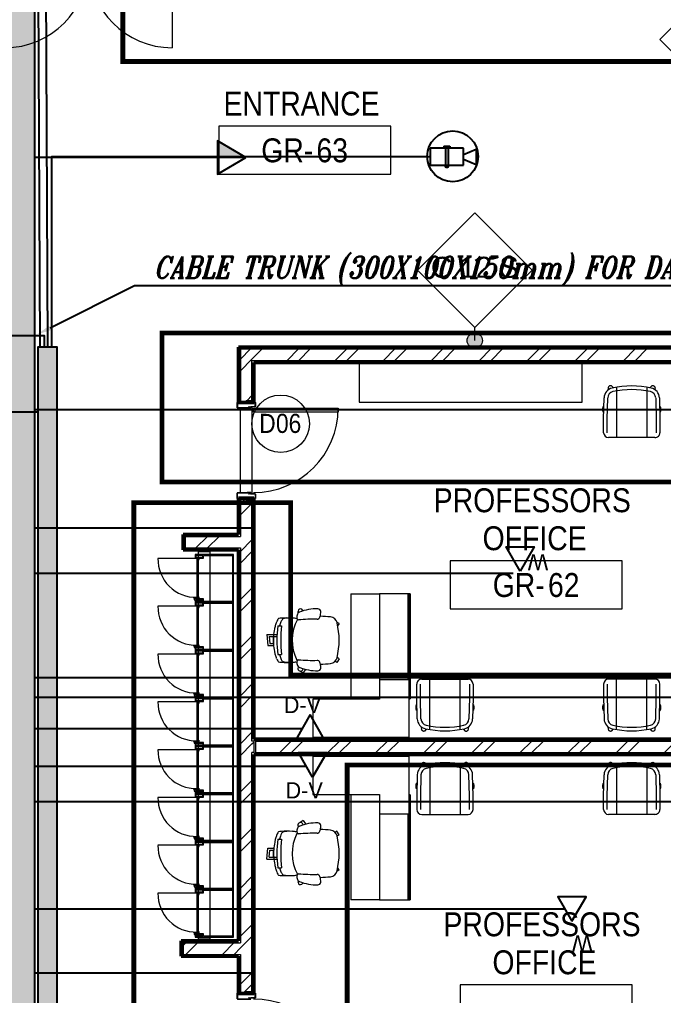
# Model space of a CAD drawing. Header units: millimetres. Extents: x -9358 to 257996, y -67499 to 9117.
# Drawn here: x 8328 to 15064, y -19148 to -8943 of the extents above; entities that cross this region are included whole.
import ezdxf
from ezdxf import colors
from ezdxf.entities.mleader import LeaderData, LeaderLine
from ezdxf.math import Vec2, Vec3

# ---------------------------------------------------------------- set-up
doc = ezdxf.new("R2010")
doc.units = ezdxf.units.MM
doc.header["$LTSCALE"] = 1000
for name, color, linetype, lineweight in [('123', 2, 'Continuous', 9), ('A-DOOR', 8, 'Continuous', 9), ('A-DOOR-1', 8, 'Continuous', 18), ('A-DOR', 8, 'Continuous', 9), ('A-FLR-PAT', 8, 'Continuous', 18), ('A-FRN', 8, 'Continuous', 9), ('A-GEN-MOD', 8, 'Continuous', 9), ('A-ROM-NAM', 8, 'Continuous', 9), ('A-TYP-DOR', 8, 'Continuous', 0), ('A-TYP-WAL', 8, 'Continuous', 0), ('A-WAL-CLD', 8, 'Continuous', 9), ('A-WAL-CMU', 8, 'Continuous', 50), ('A-WAL-LOW-30', 8, 'Continuous', 18), ('A-WAL-PAT-1', 8, 'Continuous', 9)]:
    doc.layers.add(name, color=color, linetype=linetype, lineweight=lineweight)
for name, color, linetype in [('CCTV', 4, 'Continuous'), ('CCTVNET', 6, 'Continuous'), ('DATANET', 4, 'Continuous'), ('F POINT AGN', 7, 'Continuous'), ('LC-CABLE -10', 4, 'Continuous'), ('LC-CABLE -20', 6, 'Continuous'), ('LC-DA-CIR', 4, 'Continuous'), ('LC-T-OUTLET', 4, 'Continuous'), ('Route - rack2', 7, 'Continuous')]:
    doc.layers.add(name, color=color, linetype=linetype)
doc.styles.add('Arial_5', font='arial.ttf', dxfattribs={"width": 0.85, "height": 200})
doc.styles.add('Arial_7', font='arial.ttf', dxfattribs={"width": 0.85, "height": 200})
doc.styles.add('Arial_8', font='arial.ttf', dxfattribs={"height": 220})
doc.styles.add('ELEC', font='romant.shx', dxfattribs={"width": 0.8, "oblique": 15, "height": 0.18})
pattern_1 = [(0, (0, 0), (812.8, 203.2), [33.528, -576.072, 33.528, -576.072, -3251.2]), (0, (0, 0), (812.8, 203.2), [-1219.2, 33.528, -1185.672, 33.528, -576.072, -1422.4]), (0, (0, 0), (812.8, 203.2), [-3048, 33.528, -372.872, 33.528, -982.472]), (120, (304.8, 101.6), (-582.3764, 602.3054), [33.528, -576.072, 33.528, -576.072, -3251.2]), (120, (304.8, 101.6), (-582.3764, 602.3054), [-1219.2, 33.528, -1185.672, 33.528, -576.072, -1422.4]), (120, (304.8, 101.6), (-582.3764, 602.3054), [-3048, 33.528, -372.872, 33.528, -982.472]), (240, (406.4, 508), (-230.4236, -805.5054), [33.528, -576.072, 33.528, -576.072, -3251.2]), (240, (406.4, 508), (-230.4236, -805.5054), [-1219.2, 33.528, -1185.672, 33.528, -576.072, -1422.4]), (240, (406.4, 508), (-230.4236, -805.5054), [-3048, 33.528, -372.872, 33.528, -982.472])]
pattern_2 = [(45, (0, 0), (-251.447, 251.447), []), (45, (0, 381), (-251.447, 251.447), [])]

# ---------------------------------------------------------------- blocks, each defined once
blk = doc.blocks.new('Door Tag - Door Tag-41184-01-Ground Floor Plan')
at = {"layer": 'A-TYP-DOR'}
blk.add_circle((0, 0), 3, dxfattribs=at)
blk = doc.blocks.new('M_Wall Tag - WALL TAG-12mm-1267109-01-Ground Floor Plan')
at = {"layer": 'A-TYP-WAL'}
for p, q in [((-6, 0), (0, 6)), ((0, 6), (6, 0)), ((-6, 0), (0, -6)), ((6, 0), (0, -6))]:
    blk.add_line(p, q, dxfattribs=at)
blk = doc.blocks.new('Wall Tag - 1_2_-62628-01-Ground Floor Plan')
at = {"layer": 'A-TYP-WAL'}
for p, q in [((-5, 0), (0, 5)), ((0, 5), (5, 0)), ((-5, 0), (0, -5)), ((0, -5), (5, 0))]:
    blk.add_line(p, q, dxfattribs=at)
blk = doc.blocks.new('DD')
at = {"layer": 'LC-DA-CIR'}
h = blk.add_hatch(color=3, dxfattribs=at)
h.dxf.hatch_style = 1
h.paths.add_polyline_path([(0, 299), (0, 0), (173, 0)])
at = {"color": 3}
blk.add_lwpolyline([(0, 299), (173, 0), (-173, 0), (0, 299)], dxfattribs=at)
at = {"layer": 'LC-DA-CIR', "color": 3}
blk.add_line((0, 299), (0, 0), dxfattribs=at)
blk = doc.blocks.new('D-V')
at = {"color": 3}
blk.add_lwpolyline([(1, 257), (147, 0), (-147, 0), (1, 257)], dxfattribs=at)
at = {"layer": 'CCTV', "color": 2}
blk.add_attdef('D-V', (-225, 247), '', height=170, dxfattribs=at)
blk = doc.blocks.new('D-W')
at = {"color": 3, "elevation": 0}
blk.add_lwpolyline([(0, 254), (147, 0), (-147, 0), (0, 254)], dxfattribs=at)
at = {"layer": 'LC-T-OUTLET', "color": 2}
blk.add_attdef('W', (77, 236, 0), '', height=170, dxfattribs=at)
blk = doc.blocks.new('Wood door - 1000-Wood Door-2297986-01-Ground Floor Furniture Plan')
at = {"layer": 'A-DOOR'}
blk.add_arc((442, -77), 884, 180, 270, dxfattribs=at)
at = {"layer": 'A-DOOR-1'}
for p, q in [((-505, 92), (-505, 82)), ((-505, 82), (-505, 92)), ((-504, 82), (-504, 92)), ((-446, 95), (-503, 95)), ((-503, 95), (-446, 95)), ((-502, 93), (-446, 93)), ((-495, 81), (-503, 81)), ((-503, 80), (-495, 80)), ((-495, 80), (-500, 80)), ((-495, 81), (-495, 80)), ((-495, -80), (-495, 80)), ((-445, 93), (-445, -33)), ((-443, -8), (-443, 92)), ((-443, 92), (-443, -8)), ((443, -8), (443, 92)), ((443, -8), (443, 92)), ((445, 93), (445, -33)), ((446, 95), (502, 95)), ((446, 95), (502, 95)), ((502, 93), (446, 93)), ((495, 81), (495, 80)), ((495, 81), (502, 81)), ((502, 80), (495, 80)), ((495, 80), (495, -80)), ((500, 80), (495, 80)), ((503, 82), (503, 92)), ((505, 92), (505, 82)), ((505, 92), (505, 82)), ((-505, -93), (-505, -83)), ((-505, -93), (-505, -83)), ((-504, -93), (-504, -83)), ((-495, -80), (-503, -80)), ((-503, -82), (-495, -82)), ((-457, -94), (-503, -94)), ((-503, -95), (-457, -95)), ((-457, -95), (-503, -95)), ((-500, -80), (-495, -80)), ((-495, -82), (-495, -80)), ((-456, -93), (-456, -47)), ((-454, -23), (-455, -23)), ((-455, -23), (-455, -33)), ((-455, -93), (-455, -47)), ((-455, -47), (-455, -93)), ((-454, -33), (-454, -23)), ((-442, -45), (-454, -45)), ((-442, -46), (-454, -46)), ((-442, -46), (-454, -46)), ((-446, -34), (-453, -34)), ((-453, -35), (-446, -35)), ((-443, -8), (-441, -18)), ((-442, -8), (-443, -8)), ((-443, -33), (-443, -8)), ((-443, -8), (-442, -8)), ((-440, -18), (-442, -8)), ((-442, -8), (-440, -18)), ((-441, -18), (-441, -44)), ((-440, -44), (-440, -18)), ((-440, -18), (-440, -44)), ((399, -77), (442, -77)), ((399, -961), (399, -77)), ((440, -18), (442, -8)), ((440, -18), (442, -8)), ((440, -44), (440, -18)), ((440, -44), (440, -18)), ((443, -8), (441, -18)), ((441, -18), (441, -44)), ((442, -8), (443, -8)), ((442, -8), (443, -8)), ((442, -45), (454, -45)), ((442, -46), (454, -46)), ((454, -46), (442, -46)), ((442, -77), (442, -961)), ((443, -33), (443, -8)), ((446, -34), (453, -34)), ((453, -35), (446, -35)), ((454, -23), (455, -23)), ((454, -33), (454, -23)), ((455, -23), (455, -33)), ((455, -93), (455, -47)), ((455, -93), (455, -47)), ((456, -93), (456, -47)), ((457, -94), (502, -94)), ((502, -95), (457, -95)), ((502, -95), (457, -95)), ((495, -82), (495, -80)), ((495, -80), (502, -80)), ((495, -80), (500, -80)), ((502, -82), (495, -82)), ((503, -93), (503, -83)), ((505, -93), (505, -83)), ((505, -83), (505, -93)), ((442, -961), (399, -961))]:
    blk.add_line(p, q, dxfattribs=at)
for centre, radius, start, end in [((-503, 92), 2.5, 90, 180), ((-503, 92), 2.5, 90, 180), ((-503, 82), 2.5, 180, 270), ((-503, 82), 2.5, 180, 270), ((-502, 92), 1.03, 90, 180), ((-503, 82), 1.01, 180, 270), ((-446, 92), 2.5, 0, 90), ((-446, 92), 2.5, 0, 90), ((-446, 93), 0.985, 0, 90), ((446, 92), 2.5, 90, 180), ((446, 92), 2.5, 90, 180), ((446, 93), 0.985, 90, 180), ((502, 92), 2.5, 360, 90), ((502, 92), 2.5, 0, 90), ((502, 92), 1.03, 0, 90), ((502, 82), 1.01, 270, 360), ((502, 82), 2.5, 270, 0), ((502, 82), 2.5, 270, 360), ((-503, -83), 2.5, 90, 180), ((-503, -83), 2.5, 90, 180), ((-503, -93), 2.5, 180, 270), ((-503, -93), 2.5, 180, 270), ((-503, -83), 1, 90, 180), ((-503, -93), 1, 180, 270), ((-457, -93), 1, 270, 0), ((-457, -93), 2.5, 270, 360), ((-457, -93), 2.5, 270, 360), ((-454, -47), 2.5, 90, 180), ((-453, -33), 2.5, 180, 270), ((-454, -47), 0.997, 90, 180), ((-454, -47), 0.997, 90, 180), ((-453, -33), 1.01, 180, 270), ((-446, -33), 0.984, 270, 360), ((-446, -33), 2.5, 270, 360), ((-442, -44), 1, 270, 0), ((-442, -44), 2.5, 270, 360), ((-442, -44), 2.5, 270, 360), ((442, -44), 2.5, 180, 270), ((442, -44), 2.5, 180, 270), ((442, -44), 1, 180, 270), ((446, -33), 2.5, 180, 270), ((446, -33), 0.984, 180, 270), ((453, -33), 1.01, 270, 360), ((453, -33), 2.5, 270, 360), ((454, -47), 2.5, 360, 90), ((454, -47), 0.997, 360, 90), ((454, -47), 0.979, 0, 90), ((457, -93), 2.5, 180, 270), ((457, -93), 2.5, 180, 270), ((457, -93), 1, 180, 270), ((502, -83), 2.5, 0, 90), ((502, -83), 2.5, 360, 90), ((502, -83), 1, 0, 90), ((502, -93), 1, 270, 360), ((502, -93), 2.5, 270, 360), ((502, -93), 2.5, 270, 360)]:
    blk.add_arc(centre, radius, start, end, dxfattribs=at)
blk = doc.blocks.new('Wood door - 1000-Wood Door-2297988-01-Ground Floor Furniture Plan')
at = {"layer": 'A-DOOR'}
blk.add_arc((442, 77), 884, 90, 180, dxfattribs=at)
at = {"layer": 'A-DOOR-1'}
for p, q in [((442, 961), (399, 961)), ((399, 961), (399, 77)), ((442, 77), (442, 961)), ((-505, 93), (-505, 83)), ((-505, 93), (-505, 83)), ((-504, 93), (-504, 83)), ((-503, 95), (-457, 95)), ((-457, 95), (-503, 95)), ((-457, 94), (-503, 94)), ((-503, 82), (-495, 82)), ((-495, 80), (-503, 80)), ((-500, 80), (-495, 80)), ((-495, 82), (-495, 80)), ((-495, 80), (-495, -80)), ((-456, 93), (-456, 47)), ((-455, 93), (-455, 47)), ((-455, 47), (-455, 93)), ((-455, 23), (-455, 32)), ((-454, 23), (-455, 23)), ((-442, 46), (-454, 46)), ((-442, 46), (-454, 46)), ((-442, 45), (-454, 45)), ((-454, 32), (-454, 23)), ((-453, 35), (-446, 35)), ((-446, 34), (-453, 34)), ((-445, -93), (-445, 33)), ((-443, 32), (-443, 8)), ((-443, 8), (-441, 18)), ((-442, 8), (-443, 8)), ((-443, 8), (-443, -92)), ((-443, -92), (-443, 8)), ((-443, 8), (-442, 8)), ((-440, 18), (-442, 8)), ((-442, 8), (-440, 18)), ((-441, 18), (-441, 44)), ((-440, 44), (-440, 18)), ((-440, 18), (-440, 44)), ((399, 77), (442, 77)), ((440, 44), (440, 18)), ((440, 44), (440, 18)), ((440, 18), (442, 8)), ((440, 18), (442, 8)), ((441, 18), (441, 44)), ((443, 8), (441, 18)), ((442, 46), (454, 46)), ((454, 46), (442, 46)), ((442, 45), (454, 45)), ((442, 8), (443, 8)), ((442, 8), (443, 8)), ((443, 32), (443, 8)), ((443, 8), (443, -92)), ((443, 8), (443, -92)), ((445, -93), (445, 33)), ((453, 35), (446, 35)), ((446, 34), (453, 34)), ((454, 32), (454, 23)), ((454, 23), (455, 23)), ((455, 93), (455, 47)), ((455, 93), (455, 47)), ((455, 23), (455, 32)), ((456, 93), (456, 47)), ((502, 95), (457, 95)), ((502, 95), (457, 95)), ((457, 94), (502, 94)), ((495, 82), (495, 80)), ((502, 82), (495, 82)), ((495, 80), (502, 80)), ((495, -80), (495, 80)), ((495, 80), (500, 80)), ((503, 93), (503, 83)), ((505, 93), (505, 83)), ((505, 83), (505, 93)), ((-505, -92), (-505, -83)), ((-505, -83), (-505, -92)), ((-504, -83), (-504, -92)), ((-503, -80), (-495, -80)), ((-495, -81), (-503, -81)), ((-502, -93), (-446, -93)), ((-446, -95), (-503, -95)), ((-503, -95), (-446, -95)), ((-495, -80), (-500, -80)), ((-495, -81), (-495, -80)), ((502, -93), (446, -93)), ((446, -95), (502, -95)), ((446, -95), (502, -95)), ((495, -81), (495, -80)), ((502, -80), (495, -80)), ((500, -80), (495, -80)), ((495, -81), (502, -81)), ((503, -83), (503, -92)), ((505, -92), (505, -83)), ((505, -92), (505, -83))]:
    blk.add_line(p, q, dxfattribs=at)
for centre, radius, start, end in [((-503, 93), 2.5, 90, 180), ((-503, 93), 2.5, 90, 180), ((-503, 83), 2.5, 180, 270), ((-503, 83), 2.5, 180, 270), ((-503, 93), 1, 90, 180), ((-503, 83), 1, 180, 270), ((-457, 93), 2.5, 0, 90), ((-457, 93), 2.5, 0, 90), ((-457, 93), 1, 0, 90), ((-454, 47), 2.5, 180, 270), ((-454, 47), 0.997, 180, 270), ((-454, 47), 0.997, 180, 270), ((-453, 32), 2.5, 90, 180), ((-453, 32), 1.01, 90, 180), ((-446, 32), 2.5, 0, 90), ((-446, 33), 0.984, 0, 90), ((-442, 44), 2.5, 0, 90), ((-442, 44), 2.5, 0, 90), ((-442, 44), 1, 0, 90), ((442, 44), 2.5, 90, 180), ((442, 44), 2.5, 90, 180), ((442, 44), 1, 90, 180), ((446, 32), 2.5, 90, 180), ((446, 33), 0.984, 90, 180), ((453, 32), 2.5, 0, 90), ((453, 32), 1.01, 0, 90), ((454, 47), 2.5, 270, 0), ((454, 47), 0.997, 270, 0), ((454, 47), 0.979, 270, 360), ((457, 93), 2.5, 90, 180), ((457, 93), 2.5, 90, 180), ((457, 93), 1, 90, 180), ((502, 93), 2.5, 0, 90), ((502, 93), 2.5, 0, 90), ((502, 93), 1, 0, 90), ((502, 83), 1, 270, 0), ((502, 83), 2.5, 270, 0), ((502, 83), 2.5, 270, 0), ((-503, -83), 2.5, 90, 180), ((-503, -83), 2.5, 90, 180), ((-503, -92), 2.5, 180, 270), ((-503, -92), 2.5, 180, 270), ((-503, -83), 1.01, 90, 180), ((-502, -92), 1.03, 180, 270), ((-446, -92), 2.5, 270, 0), ((-446, -92), 2.5, 270, 360), ((-446, -93), 0.985, 270, 0), ((446, -92), 2.5, 180, 270), ((446, -92), 2.5, 180, 270), ((446, -93), 0.985, 180, 270), ((502, -83), 2.5, 0, 90), ((502, -83), 2.5, 0, 90), ((502, -83), 1.01, 0, 90), ((502, -92), 1.03, 270, 0), ((502, -92), 2.5, 270, 0), ((502, -92), 2.5, 270, 360)]:
    blk.add_arc(centre, radius, start, end, dxfattribs=at)
blk = doc.blocks.new('FR_Lockers-MLTPL_Dar - FR_Lockers-MLTPL_Dar-1703966-01-Ground Floor Furniture Plan')
at = {"layer": 'A-GEN-MOD'}
for p, q in [((-40, 382), (-40, 789)), ((-473, 409), (-473, 400)), ((-464, 409), (-473, 409)), ((-464, 311), (-464, 409)), ((-460, 409), (-451, 409)), ((-460, 360), (-460, 409)), ((-451, 409), (-451, 369)), ((-500, 400), (-500, 0)), ((-473, 400), (-500, 400)), ((-491, 391), (-473, 391)), ((-491, 320), (-491, 391)), ((-473, 320), (-491, 320)), ((-491, 311), (-464, 311)), ((-491, 9), (-491, 311)), ((-473, 391), (-473, 320)), ((-442, 360), (-460, 360)), ((-451, 369), (-442, 369)), ((-447, 382), (-447, 373)), ((-40, 382), (-447, 382)), ((-447, 373), (-40, 373)), ((-442, 369), (-442, 360)), ((-53, 364), (-53, 356)), ((-36, 364), (-53, 364)), ((-53, 356), (-36, 356)), ((-40, 373), (-40, 382)), ((-36, 400), (-36, 364)), ((0, 400), (-36, 400)), ((-36, 356), (-36, 311)), ((-36, 311), (-9, 311)), ((-27, 391), (-27, 320)), ((-9, 391), (-27, 391)), ((-27, 320), (-9, 320)), ((-9, 320), (-9, 391)), ((-9, 311), (-9, 9)), ((0, 0), (0, 400)), ((-500, 0), (0, 0)), ((-9, 9), (-491, 9))]:
    blk.add_line(p, q, dxfattribs=at)
blk.add_arc((-47, 389), 400, 89.0305, 181.2882, dxfattribs=at)
blk = doc.blocks.new('Scoop_Conference_Swivel_Chair_14893 - Scoop_Conference_Swivel_Chair_14893-748504-01-Ground Floor Furniture Plan')
at = {"layer": 'A-FRN'}
for p, q in [((-159, 336), (-159, -191)), ((159, 336), (159, -191)), ((-294, 5), (-289, 224)), ((-256, 5), (-251, 223)), ((251, 223), (256, 5)), ((289, 224), (294, 5)), ((-291, 135), (-296, 135)), ((296, 135), (291, 135)), ((-296, 75), (-292, 75)), ((-294, -140), (-294, 5)), ((-256, -140), (-256, 5)), ((256, 5), (256, -140)), ((292, 75), (296, 75)), ((294, 5), (294, -140)), ((243, -191), (-243, -191))]:
    blk.add_line(p, q, dxfattribs=at)
for centre, radius, start, end in [((-181, 222), 108, 102.3517, 178.8074), ((-222, 327), 24.9, 171, 174.7672), ((-222, 327), 24.9, 135, 138.4848), ((-222, 327), 24.9, 131.5125, 135), ((-222, 327), 24.9, 95.2353, 99), ((0, -607), 956, 77.6483, 102.3517), ((0, -607), 918, 77.6483, 102.3517), ((181, 222), 108, 1.1926, 77.6483), ((-181, 222), 69.8, 102.3517, 178.8074), ((181, 222), 69.9, 1.1926, 77.6483), ((-243, -140), 50.8, 180, 270), ((243, -140), 50.8, 270, 0)]:
    blk.add_arc(centre, radius, start, end, dxfattribs=at)
for points, knots in [([(-204, 344), (-206, 346), (-208, 348), (-212, 350), (-215, 351), (-218, 351), (-223, 352), (-229, 351), (-236, 347), (-243, 341), (-246, 333), (-247, 324), (-245, 317), (-242, 312), (-241, 311)], [-1, -1, -1, -1, -0.9166667, -0.875, -0.8333333, -0.7916667, -0.75, -0.6666667, -0.5555556, -0.4444444, -0.3333333, -0.2222222, -0.1111111, -0.0331931, -0.0331931, -0.0331931, -0.0331931]), ([(239, 344), (237, 346), (233, 349), (224, 352), (215, 351), (208, 348), (206, 345), (204, 344)], [-1, -1, -1, -1, -0.785714, -0.571429, -0.285714, -0.142857, 0, 0, 0, 0]), ([(241, 311), (243, 313), (245, 317), (246, 322), (247, 325), (247, 331), (244, 338), (241, 342), (239, 344)], [-0.9333886, -0.9333886, -0.9333886, -0.9333886, -0.7, -0.625, -0.55, -0.4, -0.2, 0, 0, 0, 0]), ([(-296, 75), (-297, 75), (-297, 76), (-298, 79), (-299, 82), (-300, 85), (-301, 91), (-301, 99), (-301, 110), (-301, 118), (-300, 124), (-299, 128), (-298, 131), (-297, 134), (-297, 135), (-296, 135)], [-1, -1, -1, -1, -0.888889, -0.833333, -0.777778, -0.722222, -0.666667, -0.555556, -0.444444, -0.333333, -0.277778, -0.222222, -0.166667, -0.111111, 0, 0, 0, 0]), ([(296, 135), (297, 135), (297, 134), (298, 131), (299, 128), (300, 124), (301, 118), (301, 110), (301, 99), (301, 91), (300, 85), (299, 82), (298, 79), (297, 76), (297, 75), (296, 75)], [-1, -1, -1, -1, -0.888889, -0.833333, -0.777778, -0.722222, -0.666667, -0.555556, -0.444444, -0.333333, -0.277778, -0.222222, -0.166667, -0.111111, 0, 0, 0, 0])]:
    blk.add_open_spline(points, degree=3, knots=knots, dxfattribs=at)
for points in [[(-190, 330), (-195, 334), (-199, 339), (-204, 344)], [(204, 344), (199, 339), (195, 334), (190, 330)]]:
    blk.add_open_spline(points, degree=3, dxfattribs=at)
blk = doc.blocks.new('Task chair 9554N35 - Task chair 9554N35-733048-01-Ground Floor Furniture Plan')
at = {"layer": 'A-FRN'}
for p, q in [((-60, 448), (56, 438)), ((-60, 448), (-60, 342)), ((-40, 425), (-40, 343)), ((-40, 425), (34, 418)), ((34, 418), (34, 377)), ((56, 438), (56, 375)), ((-149, 333), (-149, 295)), ((-33, 380), (34, 380)), ((-33, 377), (-33, 380)), ((149, 333), (149, 295)), ((209, 135), (213, 132)), ((310, 43), (303, 51)), ((346, 69), (310, 43)), ((346, 69), (324, 100)), ((-173, -307), (-190, -284)), ((-173, -307), (-153, -293)), ((196, -309), (180, -287)), ((196, -309), (233, -282)), ((233, -282), (220, -265))]:
    blk.add_line(p, q, dxfattribs=at)
for centre, radius, start, end in [((18, -232), 573, 106.914, 111.6297), ((1, -773), 1117, 82.4068, 97.6988), ((-18, -232), 573, 68.3703, 73.086), ((1425, 240), 1657, 178.0847, 181.9153), ((192, 201), 424, 170.8754, 178.7196), ((-202, 267), 24.7, 131.8566, 178.735), ((0, -988), 1292, 83.3947, 96.6053), ((202, 267), 24.7, 1.265, 48.1434), ((-192, 201), 424, 1.2804, 9.1246), ((-1425, 240), 1657, 358.0847, 1.9153), ((157, -76), 486, 157.6228, 181.0987), ((-301, 97), 25.2, 129.5798, 236.5879), ((-296, 91), 32.8, 82.4202, 129.5798), ((-258, 94), 37, 114.5757, 157.5185), ((-304, 29), 95.5, 76.8701, 82.4202), ((-239, 54), 81.3, 83.0715, 114.7933), ((-6, 192), 226, 181.9153, 194.9895), ((-231, 117), 18, 357.6261, 82.7084), ((1707, -40), 1926, 175.3495, 181.0799), ((1, -277), 461, 63.2725, 118.3184), ((223, 117), 18, 97.2916, 182.3739), ((-1715, -40), 1926, 358.9201, 4.6505), ((231, 54), 81.3, 65.2067, 96.9285), ((6, 192), 226, 345.5179, 358.0847), ((250, 94), 37, 22.4815, 65.4243), ((351, -138), 269, 102.9497, 106.1735), ((-166, -76), 486, 358.9013, 22.3772), ((297, 97), 27.1, 305.0503, 102.9497), ((-271, 143), 80.3, 236.5879, 244.0605), ((267, 141), 80.4, 293.4562, 305.0503), ((-298, -85), 30, 181.1693, 265.615), ((-253, -75), 34, 289.5716, 358.4217), ((245, -75), 34, 181.5783, 250.4284), ((290, -85), 30, 274.385, 358.8307), ((-290, 27), 142, 265.5931, 289.5716), ((876, -93), 1126, 180.8613, 186.3586), ((282, 27), 142, 250.4284, 257.1593), ((-876, -93), 1126, 353.6414, 359.0315), ((282, 27), 142, 257.1593, 274.4069), ((-164, -209), 80, 186.3586, 256.0584), ((0, 451), 759, 256.0584, 283.9417), ((164, -209), 80, 283.9417, 353.6414)]:
    blk.add_arc(centre, radius, start, end, dxfattribs=at)
for centre, major_axis, ratio, start_param, end_param in [((2834, 1084), (3059, 867), 0.246692, 3.007939, 3.042807), ((-182, 336), (44.1, 13.7), 0.260293, 1.734544, 2.951577), ((183, 337), (-43.9, 14.1), 0.248418, 3.3294, 4.551375), ((-2834, 1084), (-3059, 867), 0.246692, 3.240378, 3.275247), ((-2840, 1070), (-3065, 850), 0.246639, 3.238935, 3.272795), ((-178, 286), (48, 16.7), 0.376203, 1.755174, 2.42563), ((178, 287), (-48.1, 16.1), 0.383717, 3.814978, 4.524085)]:
    blk.add_ellipse(centre, major_axis=major_axis, ratio=ratio, start_param=start_param, end_param=end_param, dxfattribs=at)
blk.add_open_spline([(193, 346), (181, 350), (156, 358), (105, 370), (40, 379), (-40, 378), (-105, 369), (-156, 357), (-181, 349), (-193, 345)], degree=3, knots=[0, 0, 0, 0, 0.1, 0.2, 0.4, 0.6, 0.8, 0.9, 1, 1, 1, 1], dxfattribs=at)
blk = doc.blocks.new('secretary office - manager office -1 2-1846452-01-Ground Floor Furniture Plan')
at = {"layer": 'A-FRN'}
for p, q in [((-360, 310), (-950, 310)), ((-950, 310), (-950, 300)), ((-548, 320), (550, 320)), ((-548, 320), (-548, 310)), ((-350, 310), (-360, 310)), ((-350, 0), (-350, 310)), ((-350, 310), (550, 310)), ((550, 310), (550, 320)), ((550, 300), (550, 310)), ((-950, 300), (-950, -700)), ((550, 300), (-350, 300)), ((550, 300), (-350, 300)), ((550, 0), (550, 300)), ((-550, -700), (-550, 0)), ((-550, 0), (-350, 0)), ((-350, 0), (550, 0)), ((550, 0), (550, -300)), ((-550, -300), (550, -300)), ((-950, -700), (-550, -700))]:
    blk.add_line(p, q, dxfattribs=at)
blk = doc.blocks.new('Scoop_Conference_Swivel_Chair_14893 - Scoop_Conference_Swivel_Chair_14893-746239-01-Ground Floor Furniture Plan')
at = {"layer": 'A-FRN'}
for p, q in [((-294, 140), (-294, -5)), ((-256, 140), (-256, -5)), ((243, 191), (-243, 191)), ((-159, -336), (-159, 191)), ((159, -336), (159, 191)), ((256, -5), (256, 140)), ((294, -5), (294, 140)), ((-292, -75), (-296, -75)), ((-294, -5), (-289, -224)), ((-256, -5), (-251, -223)), ((251, -223), (256, -5)), ((289, -224), (294, -5)), ((296, -75), (292, -75)), ((-296, -135), (-291, -135)), ((291, -135), (296, -135))]:
    blk.add_line(p, q, dxfattribs=at)
for centre, radius, start, end in [((-243, 140), 50.8, 90, 180), ((243, 140), 50.8, 0, 90), ((-181, -222), 108, 181.1926, 257.6483), ((-181, -222), 69.8, 181.1926, 257.6483), ((0, 607), 918, 257.6483, 282.3517), ((181, -222), 69.9, 282.3517, 358.8074), ((181, -222), 108, 282.3517, 358.8074), ((-222, -327), 24.9, 185.2328, 189), ((-222, -327), 24.9, 221.5152, 225), ((-222, -327), 24.9, 225, 228.4875), ((-222, -327), 24.9, 261, 264.7647), ((0, 607), 956, 257.6483, 282.3517)]:
    blk.add_arc(centre, radius, start, end, dxfattribs=at)
for points, knots in [([(-296, -135), (-297, -135), (-297, -134), (-298, -131), (-299, -128), (-300, -124), (-301, -118), (-301, -110), (-301, -99), (-301, -91), (-300, -85), (-299, -82), (-298, -79), (-297, -76), (-297, -75), (-296, -75)], [-1, -1, -1, -1, -0.888889, -0.833333, -0.777778, -0.722222, -0.666667, -0.555556, -0.444444, -0.333333, -0.277778, -0.222222, -0.166667, -0.111111, 0, 0, 0, 0]), ([(296, -75), (297, -75), (297, -76), (298, -79), (299, -82), (300, -85), (301, -91), (301, -99), (301, -110), (301, -118), (300, -124), (299, -128), (298, -131), (297, -134), (297, -135), (296, -135)], [-1, -1, -1, -1, -0.888889, -0.833333, -0.777778, -0.722222, -0.666667, -0.555556, -0.444444, -0.333333, -0.277778, -0.222222, -0.166667, -0.111111, 0, 0, 0, 0]), ([(-241, -311), (-242, -312), (-243, -314), (-245, -317), (-246, -320), (-247, -323), (-247, -327), (-246, -334), (-243, -341), (-236, -347), (-228, -351), (-219, -352), (-211, -350), (-206, -346), (-204, -344)], [-0.9668069, -0.9668069, -0.9668069, -0.9668069, -0.9166667, -0.875, -0.8333333, -0.7916667, -0.75, -0.6666667, -0.5555556, -0.4444444, -0.3333333, -0.2222222, -0.1111111, 0, 0, 0, 0]), ([(204, -344), (206, -346), (211, -349), (220, -352), (230, -351), (237, -347), (239, -344)], [-1, -1, -1, -1, -0.785714, -0.571429, -0.285714, 0, 0, 0, 0]), ([(239, -344), (241, -342), (244, -338), (247, -330), (247, -322), (245, -316), (242, -312), (241, -311)], [-1, -1, -1, -1, -0.8, -0.6, -0.4, -0.2, -0.0666114, -0.0666114, -0.0666114, -0.0666114])]:
    blk.add_open_spline(points, degree=3, knots=knots, dxfattribs=at)
for points in [[(-204, -344), (-199, -339), (-195, -334), (-190, -330)], [(190, -330), (195, -334), (199, -339), (204, -344)]]:
    blk.add_open_spline(points, degree=3, dxfattribs=at)
blk = doc.blocks.new('Task chair 9554N35 - Task chair 9554N35-745676-01-Ground Floor Furniture Plan')
at = {"layer": 'A-FRN'}
for p, q in [((-173, 307), (-190, 284)), ((-173, 307), (-153, 293)), ((196, 309), (180, 287)), ((196, 309), (233, 282)), ((233, 282), (220, 265)), ((310, -43), (303, -51)), ((346, -69), (310, -43)), ((346, -69), (324, -100)), ((209, -135), (213, -132)), ((-149, -333), (-149, -295)), ((149, -333), (149, -295)), ((-60, -448), (-60, -342)), ((-40, -425), (-40, -343)), ((-33, -377), (-33, -380)), ((-33, -380), (34, -380)), ((34, -418), (34, -377)), ((56, -438), (56, -375)), ((-60, -448), (56, -438)), ((-40, -425), (34, -418))]:
    blk.add_line(p, q, dxfattribs=at)
for centre, radius, start, end in [((0, -451), 759, 76.0583, 103.9416), ((876, 93), 1126, 173.6414, 179.1387), ((-164, 209), 80, 103.9416, 173.6414), ((164, 209), 80, 6.3586, 76.0583), ((-876, 93), 1126, 0.9685, 6.3586), ((-298, 85), 30, 94.385, 178.8307), ((-290, -27), 142, 70.4284, 94.4069), ((-253, 75), 34, 1.5783, 70.4284), ((245, 75), 34, 109.5716, 178.4217), ((282, -27), 142, 102.8407, 109.5716), ((282, -27), 142, 85.5931, 102.8407), ((290, 85), 30, 1.1693, 85.615), ((157, 76), 486, 178.9013, 202.3772), ((1707, 40), 1926, 178.9201, 184.6505), ((-1715, 40), 1926, 355.3495, 1.0799), ((-166, 76), 486, 337.6228, 1.0987), ((-301, -97), 25.2, 123.4121, 230.4202), ((-271, -143), 80.3, 115.9395, 123.4121), ((297, -97), 27.1, 257.0503, 54.9497), ((267, -141), 80.4, 54.9497, 66.5438), ((-296, -91), 32.8, 230.4202, 277.5798), ((-258, -94), 37, 202.4815, 245.4243), ((-304, -29), 95.5, 277.5798, 283.1299), ((-239, -54), 81.3, 245.2067, 276.9285), ((1425, -240), 1657, 178.0847, 181.9153), ((-6, -192), 226, 165.0105, 178.0847), ((-231, -117), 18, 277.2916, 2.3739), ((1, 277), 461, 241.6816, 296.7275), ((223, -117), 18, 177.6261, 262.7084), ((231, -54), 81.3, 263.0715, 294.7933), ((6, -192), 226, 1.9153, 14.4821), ((-1425, -240), 1657, 358.0847, 1.9153), ((250, -94), 37, 294.5757, 337.5185), ((351, 138), 269, 253.8265, 257.0503), ((192, -201), 424, 181.2804, 189.1246), ((-202, -267), 24.7, 181.265, 228.1434), ((18, 232), 573, 248.3703, 253.086), ((0, 988), 1292, 263.3947, 276.6053), ((-18, 232), 573, 286.914, 291.6297), ((202, -267), 24.7, 311.8566, 358.735), ((-192, -201), 424, 350.8754, 358.7196), ((1, 773), 1117, 262.3012, 277.5932)]:
    blk.add_arc(centre, radius, start, end, dxfattribs=at)
for centre, major_axis, ratio, start_param, end_param in [((2834, -1084), (-3059, 867), 0.246692, 0.098786, 0.133654), ((-178, -286), (-48, 16.7), 0.376203, 0.715963, 1.386418), ((178, -287), (48.1, 16.1), 0.383717, 4.900693, 5.6098), ((-2834, -1084), (3059, 867), 0.246692, 6.149531, 6.184399), ((-2840, -1070), (3065, 850), 0.246639, 6.151983, 6.185843), ((-182, -336), (-44.1, 13.7), 0.260293, 0.190015, 1.407049), ((183, -337), (43.9, 14.1), 0.248418, 4.873403, 6.095378)]:
    blk.add_ellipse(centre, major_axis=major_axis, ratio=ratio, start_param=start_param, end_param=end_param, dxfattribs=at)
blk.add_open_spline([(193, -346), (181, -350), (156, -358), (105, -370), (40, -379), (-40, -378), (-105, -369), (-156, -357), (-181, -349), (-193, -345)], degree=3, knots=[0, 0, 0, 0, 0.1, 0.2, 0.4, 0.6, 0.8, 0.9, 1, 1, 1, 1], dxfattribs=at)
blk = doc.blocks.new('secretary office - manager office -1 2-1846450-01-Ground Floor Furniture Plan')
at = {"layer": 'A-FRN'}
for p, q in [((-550, 700), (-950, 700)), ((-950, 700), (-950, -300)), ((-550, 0), (-550, 700)), ((550, 300), (-550, 300)), ((550, 300), (550, 0)), ((-350, 0), (-550, 0)), ((550, 0), (-350, 0)), ((-350, -310), (-350, 0)), ((550, -300), (550, 0)), ((-950, -300), (-950, -310)), ((-350, -300), (550, -300)), ((-350, -300), (550, -300)), ((550, -310), (550, -300)), ((-950, -310), (-360, -310)), ((-548, -310), (-548, -320)), ((550, -320), (-548, -320)), ((-360, -310), (-350, -310)), ((550, -310), (-350, -310)), ((550, -320), (550, -310))]:
    blk.add_line(p, q, dxfattribs=at)
blk = doc.blocks.new('Walls 250 - Walls 41-1952108-01-Ground Floor Furniture Plan')
at = {"layer": 'A-FRN'}
for p, q in [((27605, -7518), (25275, -7518)), ((25275, -7518), (25275, -7918)), ((27605, -7918), (27605, -7518)), ((25275, -7918), (27605, -7918))]:
    blk.add_line(p, q, dxfattribs=at)
blk = doc.blocks.new('M_Curtain Wall Dbl Glass2 - Double curtain wall door - grey-2606046-01-Ground Floor Furniture Plan')
at = {"layer": 'A-DOOR'}
for centre, start, end in [((-875, 0), 0, 90), ((875, 0), 90, 180)]:
    blk.add_arc(centre, 875, start, end, dxfattribs=at)
at = {"layer": 'A-DOOR-1'}
for p, q in [((-875, 0), (-875, 875)), ((875, 0), (875, 875))]:
    blk.add_line(p, q, dxfattribs=at)
blk = doc.blocks.new('M_Room Tag_Small - M_Room Tag_Small-919701-01-Ground Floor Furniture Plan')
at = {"layer": 'A-ROM-NAM'}
for p, q in [((9, 2.5), (-9, 2.5)), ((-9, 2.5), (-9, -2.5)), ((9, -2.5), (9, 2.5)), ((-9, -2.5), (9, -2.5))]:
    blk.add_line(p, q, dxfattribs=at)
blk = doc.blocks.new('G')
at = {"layer": 'A-WAL-PAT-1'}
h = blk.add_hatch(dxfattribs=at)
h.set_pattern_fill('FP_2', color=256, style=0, pattern_type=2)
h.set_pattern_definition(pattern_1)
h.paths.add_polyline_path([(10620, -28640), (10640, -28640), (10640, -28390), (10620, -28390), (10620, -28541)], flags=0)
h.paths.add_polyline_path([(10640, -27390), (10640, -26800), (10620, -26800), (10620, -27390)], flags=0)
h.paths.add_polyline_path([(10640, -26680), (10640, -22550), (10620, -22550), (10620, -26680)], flags=0)
h.paths.add_polyline_path([(10620, -22430), (10640, -22430), (10640, -22000), (10620, -22000), (10620, -22410)], flags=0)
h.paths.add_polyline_path([(10620, -21000), (10640, -21000), (10640, -19980), (10620, -19980), (10620, -20591)], flags=0)
h.paths.add_polyline_path([(10620, -18980), (10640, -18980), (10640, -18570), (10620, -18570), (10620, -18784)], flags=0)
h.paths.add_polyline_path([(10640, -18450), (10640, -14320), (10620, -14320), (10620, -18450)], flags=0)
h.paths.add_polyline_path([(10640, -14200), (10640, -13800), (10620, -13800), (10620, -14200)], flags=0)
h.paths.add_polyline_path([(10640, -12800), (10640, -12220), (10620, -12220), (10620, -12800)], flags=0)
h = blk.add_hatch(dxfattribs=at)
h.set_pattern_fill('FP_2', color=256, style=0, pattern_type=2)
h.set_pattern_definition(pattern_1)
h.paths.add_polyline_path([(16350, -12240), (16730, -12240), (16730, -12220), (10640, -12220), (10640, -12240), (15863, -12240)], flags=0)
h = blk.add_hatch(dxfattribs=at)
h.set_pattern_fill('FP_1', color=256, style=0, pattern_type=2)
h.set_pattern_definition(pattern_2)
h.paths.add_polyline_path([(10760, -28640), (10760, -28410), (10700, -28410), (10700, -28390), (10640, -28390), (10640, -28640), (10700, -28640)], flags=0)
h.paths.add_polyline_path([(10640, -27390), (10700, -27390), (10700, -27370), (10760, -27370), (10760, -22020), (10700, -22020), (10700, -22000), (10640, -22000), (10640, -27095)], flags=0)
h.paths.add_polyline_path([(10700, -21000), (10700, -20980), (10760, -20980), (10760, -20000), (10700, -20000), (10700, -19980), (10640, -19980), (10640, -21000)], flags=0)
h.paths.add_polyline_path([(10640, -18980), (10700, -18980), (10700, -18960), (10760, -18960), (10760, -13820), (10700, -13820), (10700, -13800), (10640, -13800), (10640, -18784)], flags=0)
h.paths.add_polyline_path([(10700, -12800), (10700, -12780), (10760, -12780), (10760, -12240), (10640, -12240), (10640, -12800)], flags=0)
h = blk.add_hatch(dxfattribs=at)
h.set_pattern_fill('FP_1', color=256, style=0, pattern_type=2)
h.set_pattern_definition(pattern_2)
h.paths.add_polyline_path([(16330, -12360), (16350, -12360), (16350, -12240), (10760, -12240), (10760, -12360), (15863, -12360)], flags=0)
h = blk.add_hatch(dxfattribs=at)
h.set_pattern_fill('FP_2', color=256, style=0, pattern_type=2)
h.set_pattern_definition(pattern_1)
h.paths.add_polyline_path([(10760, -28620), (10780, -28620), (10780, -28390), (10700, -28390), (10700, -28410), (10760, -28410), (10760, -28541)], flags=0)
h.paths.add_polyline_path([(10700, -27390), (10780, -27390), (10780, -24660), (10760, -24660), (10760, -27370), (10700, -27370)], flags=0)
h.paths.add_polyline_path([(10780, -24540), (10780, -22000), (10700, -22000), (10700, -22020), (10760, -22020), (10760, -24540)], flags=0)
h.paths.add_polyline_path([(10700, -21000), (10780, -21000), (10780, -20560), (10760, -20560), (10760, -20980), (10700, -20980)], flags=0)
h.paths.add_polyline_path([(10780, -20440), (10780, -19980), (10700, -19980), (10700, -20000), (10760, -20000), (10760, -20440)], flags=0)
h.paths.add_polyline_path([(10700, -18980), (10780, -18980), (10780, -16460), (10760, -16460), (10760, -18960), (10700, -18960)], flags=0)
h.paths.add_polyline_path([(10760, -16340), (10780, -16340), (10780, -13800), (10700, -13800), (10700, -13820), (10760, -13820), (10760, -15532)], flags=0)
h.paths.add_polyline_path([(10700, -12800), (10780, -12800), (10780, -12360), (10760, -12360), (10760, -12780), (10700, -12780)], flags=0)
h = blk.add_hatch(dxfattribs=at)
h.set_pattern_fill('FP_2', color=256, style=0, pattern_type=2)
h.set_pattern_definition(pattern_1)
h.paths.add_polyline_path([(16330, -12380), (16330, -12360), (10780, -12360), (10780, -12380), (15863, -12380)], flags=0)
h = blk.add_hatch(dxfattribs=at)
h.set_pattern_fill('FP_2', color=256, style=0, pattern_type=2)
h.set_pattern_definition(pattern_1)
h.paths.add_polyline_path([(10040, -14320), (10060, -14320), (10060, -14200), (10620, -14200), (10620, -14180), (10040, -14180), (10040, -14200)], flags=0)
h = blk.add_hatch(dxfattribs=at)
h.set_pattern_fill('FP_1', color=256, style=0, pattern_type=2)
h.set_pattern_definition(pattern_2)
h.paths.add_polyline_path([(10620, -14320), (10640, -14320), (10640, -14200), (10060, -14200), (10060, -14320)], flags=0)
h = blk.add_hatch(dxfattribs=at)
h.set_pattern_fill('FP_2', color=256, style=0, pattern_type=2)
h.set_pattern_definition(pattern_1)
h.paths.add_polyline_path([(10780, -16460), (10800, -16460), (10800, -16340), (16730, -16340), (16730, -16320), (10780, -16320), (10780, -16340)], flags=0)
h = blk.add_hatch(dxfattribs=at)
h.set_pattern_fill('FP_1', color=256, style=0, pattern_type=2)
h.set_pattern_definition(pattern_2)
h.paths.add_polyline_path([(16730, -16460), (16750, -16460), (16750, -16340), (10800, -16340), (10800, -16460), (16355, -16460)], flags=0)
h.paths.add_polyline_path([(10780, -16460), (10780, -16340), (10760, -16340), (10760, -16460)], flags=0)
h = blk.add_hatch(dxfattribs=at)
h.set_pattern_fill('FP_2', color=256, style=0, pattern_type=2)
h.set_pattern_definition(pattern_1)
h.paths.add_polyline_path([(16730, -16480), (16730, -16460), (10780, -16460), (10780, -16480), (16355, -16480)], flags=0)
h = blk.add_hatch(dxfattribs=at)
h.set_pattern_fill('FP_1', color=256, style=0, pattern_type=2)
h.set_pattern_definition(pattern_2)
h.paths.add_polyline_path([(10640, -18570), (10640, -18450), (10040, -18450), (10040, -18570), (10620, -18570)], flags=0)
h = blk.add_hatch(dxfattribs=at)
h.set_pattern_fill('FP_2', color=256, style=0, pattern_type=2)
h.set_pattern_definition(pattern_1)
h.paths.add_polyline_path([(10620, -18590), (10620, -18570), (10020, -18570), (10020, -18590), (10456, -18590)], flags=0)
at = {"layer": 'A-FLR-PAT'}
for p, q in [((10640, -12805), (10640, -12800)), ((10640, -13743), (10640, -12857)), ((10760, -12800), (10760, -12805)), ((10760, -12845), (10760, -13755)), ((10640, -13800), (10640, -13795)), ((10760, -13795), (10760, -13800)), ((10640, -18985), (10640, -18980)), ((10760, -18980), (10760, -18985))]:
    blk.add_line(p, q, dxfattribs=at)
at = {"layer": 'A-WAL-CLD'}
for p, q in [((10640, -12240), (10640, -12800)), ((10640, -12240), (16350, -12240)), ((10760, -12780), (10760, -12360)), ((10760, -12360), (16350, -12360)), ((10700, -12780), (10760, -12780)), ((10700, -12780), (10700, -12800)), ((10640, -13800), (10640, -14200)), ((10700, -13800), (10700, -13820)), ((10760, -13820), (10700, -13820)), ((10760, -16340), (10760, -13820)), ((10060, -14200), (10060, -14320)), ((10060, -14200), (10640, -14200)), ((10060, -14320), (10640, -14320)), ((10640, -14320), (10640, -18450)), ((10780, -16340), (10760, -16340)), ((10780, -16340), (10780, -16460)), ((10800, -16460), (10800, -16340)), ((10800, -16340), (16750, -16340)), ((10780, -16460), (10760, -16460)), ((10760, -18960), (10760, -16460)), ((10800, -16460), (16750, -16460)), ((10040, -18450), (10040, -18570)), ((10040, -18450), (10640, -18450)), ((10040, -18570), (10640, -18570)), ((10640, -18570), (10640, -18980)), ((10700, -18960), (10760, -18960)), ((10700, -18960), (10700, -18980))]:
    blk.add_line(p, q, dxfattribs=at)
at = {"layer": 'A-WAL-CMU'}
for p, q in [((10620, -12220), (10620, -12800)), ((16730, -12220), (10620, -12220)), ((10780, -12800), (10780, -12380)), ((10780, -12380), (16330, -12380)), ((10620, -12800), (10780, -12800)), ((10620, -13800), (10620, -14180)), ((10780, -13800), (10620, -13800)), ((10780, -16320), (10780, -13800)), ((10620, -14180), (10040, -14180)), ((10040, -14180), (10040, -14340)), ((10040, -14340), (10620, -14340)), ((10620, -14340), (10620, -18430)), ((16730, -16320), (10780, -16320)), ((10780, -16480), (16730, -16480)), ((10780, -18980), (10780, -16480)), ((10620, -18430), (10020, -18430)), ((10020, -18430), (10020, -18590)), ((10020, -18590), (10620, -18590)), ((10620, -18590), (10620, -18980)), ((10620, -18980), (10780, -18980))]:
    blk.add_line(p, q, dxfattribs=at)
at = {"layer": 'A-WAL-LOW-30'}
for p, q in [((10200, -18410), (10200, -14360)), ((10320, -14360), (10200, -14360)), ((10320, -14360), (10320, -18410)), ((10320, -18410), (10200, -18410))]:
    blk.add_line(p, q, dxfattribs=at)
at = {"layer": 'A-DOR'}
for name, p, rotation in [('M_Curtain Wall Dbl Glass2 - Double curtain wall door - grey-2606046-01-Ground Floor Furniture Plan', (9050, -8215), 180), ('Wood door - 1000-Wood Door-2297986-01-Ground Floor Furniture Plan', (10700, -13300), 90.00000000000021), ('Wood door - 1000-Wood Door-2297988-01-Ground Floor Furniture Plan', (10700, -19480), 270.0000000000002)]:
    blk.add_blockref(name, p, dxfattribs=dict(at, rotation=rotation))
at = {"layer": 'A-FRN'}
blk.add_blockref('Walls 250 - Walls 41-1952108-01-Ground Floor Furniture Plan', (-13393, -4877), dxfattribs=at)
for name, p, rotation in [('Scoop_Conference_Swivel_Chair_14893 - Scoop_Conference_Swivel_Chair_14893-748504-01-Ground Floor Furniture Plan', (14732, -12976), 359.9999650682396), ('secretary office - manager office -1 2-1846450-01-Ground Floor Furniture Plan', (12095, -15350), 90.0000000000012), ('Task chair 9554N35 - Task chair 9554N35-745676-01-Ground Floor Furniture Plan', (11364, -15285), 269.9999999999964), ('Scoop_Conference_Swivel_Chair_14893 - Scoop_Conference_Swivel_Chair_14893-748504-01-Ground Floor Furniture Plan', (12778, -15884), 179.9999650682396), ('Scoop_Conference_Swivel_Chair_14893 - Scoop_Conference_Swivel_Chair_14893-746239-01-Ground Floor Furniture Plan', (14732, -15884), 3.4931760347e-05), ('secretary office - manager office -1 2-1846452-01-Ground Floor Furniture Plan', (12095, -17450), 269.9999999999981), ('Scoop_Conference_Swivel_Chair_14893 - Scoop_Conference_Swivel_Chair_14893-746239-01-Ground Floor Furniture Plan', (12778, -16916), 180.0000349317603), ('Scoop_Conference_Swivel_Chair_14893 - Scoop_Conference_Swivel_Chair_14893-748504-01-Ground Floor Furniture Plan', (14732, -16916), 359.9999650682396), ('Task chair 9554N35 - Task chair 9554N35-733048-01-Ground Floor Furniture Plan', (11364, -17515), 90.00000000000288)]:
    blk.add_blockref(name, p, dxfattribs=dict(at, rotation=rotation))
at = {"layer": 'A-GEN-MOD'}
for p, rotation in [((10565, -14390), 90.00000000000033), ((10565, -14890), 90.00000000000033), ((10565, -15390), 90.00000000000033), ((10565, -15890), 90.00000000000033), ((10565, -16390), 90.00000000000033), ((10565, -16890), 90.00000000000033), ((10565, -17390), 90.00000000000033), ((10565, -17890), 89.99999999999996)]:
    blk.add_blockref('FR_Lockers-MLTPL_Dar - FR_Lockers-MLTPL_Dar-1703966-01-Ground Floor Furniture Plan', p, dxfattribs=dict(at, rotation=rotation))
at = {"layer": 'A-ROM-NAM', "xscale": 99.99999999999991, "yscale": 99.99999999999991, "zscale": 99.99999999999991}
for p in [(11312, -10161), (13733, -14706), (13836, -19140)]:
    blk.add_blockref('M_Room Tag_Small - M_Room Tag_Small-919701-01-Ground Floor Furniture Plan', p, dxfattribs=at)
at = {"layer": 'A-ROM-NAM', "char_height": 250, "attachment_point": 1, "style": 'Arial_5'}
for s, insert, width in [('ENTRANCE', (10462, -9549), 2092.4), ('GR-', (10857, -10038), 699.87), ('63', (11434, -10038), 418.48), ('PROFESSORS', (12661, -13697), 2633.54), ('OFFICE', (13172, -14094), 1392.53), ('GR-', (13278, -14583), 699.87), ('62', (13856, -14583), 418.48), ('PROFESSORS', (12763, -18131), 2633.54), ('OFFICE', (13275, -18528), 1392.53)]:
    blk.add_mtext(s, dxfattribs=dict(at, insert=insert, width=width))
blk = doc.blocks.new('datatray')
at = {"layer": '123'}
h = blk.add_hatch(color=4, dxfattribs=at)
h.dxf.hatch_style = 1
h.paths.add_polyline_path([(302434, -43814), (311773, -43814), (311773, -43514), (311473, -43514), (301671, -43514), (301671, -38365), (301471, -38365), (301100, -38365), (301100, -38565), (301471, -38565), (301471, -43514), (287538, -43514), (287538, -38565), (287909, -38565), (287909, -38365), (287538, -38365), (287338, -38365), (287338, -43514), (277443, -43514), (277443, -4790), (277143, -4790), (277143, -43814), (301834, -43814), (301853, -52052), (299770, -52052), (299770, -52652), (301854, -52652), (302454, -52652)])
h.paths.add_polyline_path([(311773, -4790), (311473, -4790), (311473, -43514), (311773, -43514)])
at = {"layer": 'LC-CABLE -10', "color": 4}
blk.add_lwpolyline([(277143, -43814), (277143, -4790), (277443, -4790), (277443, -43514)], dxfattribs=at)
blk = doc.blocks.new('cctvtray')
at = {"layer": '123'}
h = blk.add_hatch(color=6, dxfattribs=at)
h.dxf.hatch_style = 1
h.paths.add_polyline_path([(284943, -12220), (284743, -12220), (284743, -43145), (275445, -43145), (275445, -38101), (275245, -38101), (274888, -38101), (274888, -38301), (275245, -38301), (275245, -43145), (260742, -43145), (260742, -38301), (261099, -38301), (261099, -38101), (260742, -38101), (260542, -38101), (260542, -43145), (251189, -43145), (251189, -12220), (250989, -12220), (250989, -43345), (274640, -43345), (274640, -52552), (273168, -52552), (273168, -52752), (274840, -52752), (274840, -43345), (284947, -43345)])
at = {"layer": 'LC-CABLE -20'}
blk.add_lwpolyline([(251189, -43145), (251189, -12220), (250989, -12220), (250989, -43345)], dxfattribs=at)
blk = doc.blocks.new('CAM1')
at = {"color": 3}
for p, q in [((120391, 205701), (-417251, -23507)), ((236736, -67205), (120391, 205701)), ((162556, 106038), (324526, 276477)), ((324526, 276477), (429598, 30014)), ((-211976, 102874), (-115951, 143811)), ((-211976, 102874), (-197954, 69984)), ((-172803, 80707), (-56458, -192199)), ((-125603, 100829), (-9259, -172077)), ((-115951, 143811), (-101930, 110921)), ((194572, 32458), (429598, 30014)), ((-417251, -23507), (-300906, -296412)), ((-300906, -296412), (236736, -67205))]:
    blk.add_line(p, q, dxfattribs=at)
blk.add_circle((32, 182), 443637, dxfattribs=at)
blk.add_arc((-33597, -182453), 35754, 203.0894976, 23.0894976, dxfattribs=at)
blk = doc.blocks.new('RACK 2- ROUTE .')
at = {"layer": 'F POINT AGN', "color": 1, "const_width": 50}
for points in [[(7110, -841), (10508, -841), (10508, -7634), (16039, -7634), (16039, -630), (11263, -630), (11263, -7999), (9409, -7999), (9409, -9382), (16581, -9382), (16581, -12220), (9819, -12220), (9819, -13778), (16482, -13778), (16482, -15799), (11165, -15799), (11165, -13995), (9524, -13995), (9524, -19659)], [(11756, -19659), (11756, -16739), (16171, -16739), (16171, -20216)]]:
    blk.add_lwpolyline(points, dxfattribs=at)

msp = doc.modelspace()

# ---------------------------------------------------------------- block references
msp.add_blockref('G', (0, -148))

# ---------------------------------------------------------------- next in the draw order: hatches: boundary and pattern name
at = {"layer": 'A-TYP-WAL'}
h = msp.add_hatch(color=256, dxfattribs=at)
edge = h.paths.add_edge_path(flags=0)
edge.add_arc((13090, -12300), 79.4, 0, 360)

# ---------------------------------------------------------------- next in the draw order: linework, layer by layer
msp.add_line((13090, -12300), (13090, -12164), dxfattribs=at)
msp.add_circle((13090, -12300), 79.4, dxfattribs=at)
at = {"layer": 'CCTVNET', "color": 3}
msp.add_line((7994, -13044), (8523, -13044), dxfattribs=at)
for points in [[(1138, 1690), (3190, 1690), (3190, -7839), (8599, -7839), (8621, -12365)], [(-458, -153), (-458, -674), (3110, -674), (3110, -7919), (8519, -7919), (8541, -12365)], [(12623, -10378), (8664, -10378), (8664, -12368)], [(8128, -12247), (8585, -12247), (8585, -12368)]]:
    msp.add_lwpolyline(points, dxfattribs=at)
at = {"layer": 'DATANET', "color": 3}
for p, q in [((10398, -10386), (8485, -10386)), ((13491, -14737), (8485, -14737)), ((11283, -16361), (8485, -16361)), ((11333, -16755), (8485, -16755))]:
    msp.add_line(p, q, dxfattribs=at)
at = {"layer": 'DATANET', "color": 3, "ltscale": 0.05}
for p, q in [((10780, -14261), (8485, -14261)), ((10780, -18914), (8485, -18914))]:
    msp.add_line(p, q, dxfattribs=at)
at = {"layer": 'DATANET', "color": 3, "ltscale": 50}
msp.add_line((14034, -18245), (8485, -18245), dxfattribs=at)
at = {"layer": 'DATANET', "color": 3}
for points in [[(8485, -13021), (15704, -13021), (15704, -12630), (15921, -12630)], [(16476, -15825), (8485, -15825)], [(16013, -16361), (15719, -16366), (15719, -16033), (8485, -16033)], [(8485, -17121), (15704, -17121), (15704, -16730), (15921, -16730)]]:
    msp.add_lwpolyline(points, dxfattribs=at)

# ---------------------------------------------------------------- next in the draw order: block references
at = {"layer": 'A-TYP-DOR', "xscale": 99.99999999999991, "yscale": 99.99999999999991, "zscale": 99.99999999999991}
msp.add_blockref('Door Tag - Door Tag-41184-01-Ground Floor Plan', (11060, -13170), dxfattribs=at)
at = {"layer": 'A-TYP-WAL', "xscale": 99.99999999999991, "yscale": 99.99999999999991, "zscale": 99.99999999999991}
for name, p in [('Wall Tag - 1_2_-62628-01-Ground Floor Plan', (15525, -9153)), ('M_Wall Tag - WALL TAG-12mm-1267109-01-Ground Floor Plan', (13090, -11564))]:
    msp.add_blockref(name, p, dxfattribs=at)
at = {"layer": 'CCTVNET', "color": 3, "xscale": 0.0006, "yscale": 0.0006, "zscale": 0.0006, "rotation": 336.9105023957791}
msp.add_blockref('CAM1', (12859, -10374), dxfattribs=at)
at = {"layer": 'CCTVNET'}
msp.add_blockref('cctvtray', (-242468, -148), dxfattribs=at)
at = {"layer": 'DATANET'}
msp.add_blockref('datatray', (-268957, -148), dxfattribs=at)
at = {"layer": 'DATANET', "color": 3, "xscale": -1, "rotation": 270}
msp.add_blockref('DD', (10398, -10386), dxfattribs=at)
at = {"layer": 'DATANET', "color": 3}
ref = msp.add_blockref('D-W', (13564, -14458, 0), dxfattribs=dict(at, rotation=180))
ref.add_attrib('W', 'W', (13859, -14534), dxfattribs={"layer": 'LC-T-OUTLET', "color": 3, "height": 170, "rotation": 180})
ref = msp.add_blockref('D-V', (11368, -16468), dxfattribs=dict(at, xscale=-1))
ref.add_attrib('D-V', 'D-V', (11092, -16196), dxfattribs={"layer": 'CCTV', "color": 3, "height": 170})
ref = msp.add_blockref('D-V', (11395, -16608), dxfattribs=dict(at, rotation=180))
ref.add_attrib('D-V', 'D-V', (11110, -17088), dxfattribs={"layer": 'CCTV', "color": 3, "height": 170})
ref = msp.add_blockref('D-W', (14107, -18118, 0), dxfattribs=dict(at, xscale=-1, rotation=180))
ref.add_attrib('W', 'W', (14322, -18520), dxfattribs={"layer": 'LC-T-OUTLET', "color": 3, "height": 170, "rotation": 180})
at = {"layer": 'Route - rack2', "color": 1}
msp.add_blockref('RACK 2- ROUTE .', (0, 0), dxfattribs=at)

# ---------------------------------------------------------------- next in the draw order: texts
at = {"layer": 'A-TYP-DOR', "char_height": 200, "attachment_point": 1, "style": 'Arial_7'}
for s, insert, width in [('D', (10836, -13066), 211.24), ('06', (11011, -13066), 327.09)]:
    msp.add_mtext(s, dxfattribs=dict(at, insert=insert, width=width))
at = {"layer": 'A-TYP-WAL', "char_height": 220, "attachment_point": 1, "style": 'Arial_8'}
for s, insert, width in [('C ', (12631, -11424), 360.76), ('12 ', (12929, -11424), 505.06), ('S', (13346, -11424), 240.51)]:
    msp.add_mtext(s, dxfattribs=dict(at, insert=insert, width=width))

# ---------------------------------------------------------------- next in the draw order: leaders
at = {"layer": 'DATANET', "color": 3}
ml = msp.add_multileader_mtext('Standard', dxfattribs=at)
ml.set_content('{\\C4;CABLE TRUNK (300X100X150mm) FOR DATA & AV}', color=2, style='ELEC')
ml.set_leader_properties(color=4)
ml.build(insert=Vec2(0, 0))
ml.multileader.update_dxf_attribs({"text_left_attachment_type": 6, "text_right_attachment_type": 6, "dogleg_length": 1703, "arrow_head_size": 151})
ctx = ml.context
ctx.base_point, ctx.char_height, ctx.arrow_head_size, ctx.landing_gap_size, ctx.plane_origin = Vec3(9708, -11725), 227.11, 151, 22.7, Vec3(-2939, -47994)
ctx.left_attachment, ctx.right_attachment = 6, 6
notes = []
notes.append((ctx, [(0, (1, 1, 0), (9531, -11725), (1, 0), 178, [(0, [(8513, -12236)], 0, [])])]))
ctx.mtext.insert, ctx.mtext.width, ctx.mtext.flow_direction = Vec3(9731, -11422), 213786.42, 5
for ctx, leaders in notes:
    for number, flags, end, landing, length, lines in leaders:
        leader = LeaderData()
        leader.index, (leader.has_last_leader_line, leader.has_dogleg_vector, leader.attachment_direction) = number, flags
        leader.last_leader_point, leader.dogleg_vector, leader.dogleg_length = Vec3(end), Vec3(landing), length
        for number, points, colour, breaks in lines:
            line = LeaderLine()
            line.index, line.vertices, line.color, line.breaks = number, Vec3.list(points), colors.encode_raw_color(colour), breaks
            leader.lines.append(line)
        ctx.leaders.append(leader)

doc.saveas('drawing.dxf')
